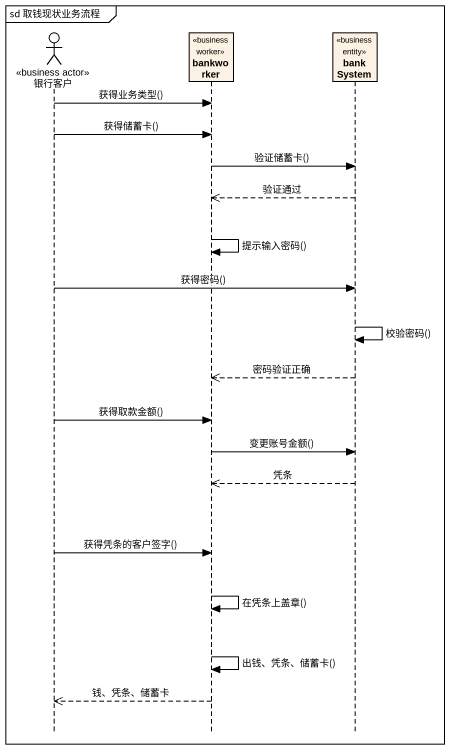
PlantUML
@startuml
mainframe sd 取钱现状业务流程
hide footbox
actor 银行客户 <<business actor>>
participant bankworker <<business worker>>
participant bankSystem <<business entity>>

银行客户 -> bankworker : 获得业务类型()
银行客户 -> bankworker : 获得储蓄卡()
bankworker -> bankSystem : 验证储蓄卡()
bankSystem -->> bankworker : 验证通过
bankworker -> bankworker : 提示输入密码()
银行客户 -> bankSystem : 获得密码()
bankSystem -> bankSystem : 校验密码()
bankSystem -->> bankworker : 密码验证正确
银行客户 -> bankworker : 获得取款金额()
bankworker -> bankSystem : 变更账号金额()
bankSystem -->> bankworker : 凭条
银行客户 -> bankworker : 获得凭条的客户签字()
bankworker -> bankworker : 在凭条上盖章()
bankworker -> bankworker : 出钱、凭条、储蓄卡()
bankworker -->> 银行客户 : 钱、凭条、储蓄卡
@enduml
